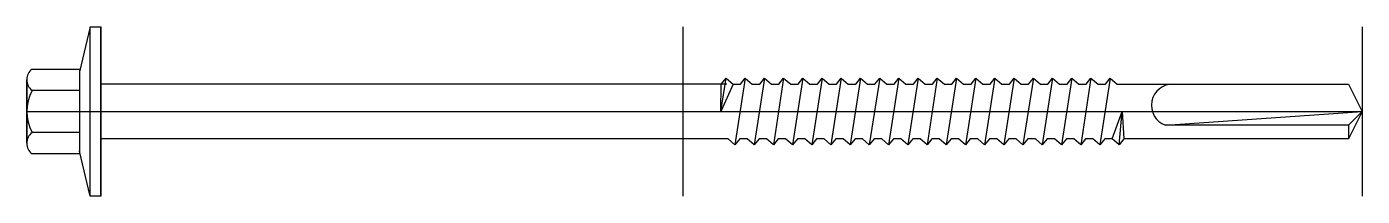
# Model space of a CAD drawing. Extents: x -7 to 119, y -8 to 8.
import ezdxf

# ---------------------------------------------------------------- set-up
doc = ezdxf.new("R2010")
doc.units = 0
doc.layers.get('0').update_dxf_attribs({"linetype": 'CONTINUOUS'})

msp = doc.modelspace()

# ---------------------------------------------------------------- linework, layer by layer
at = {"linetype": 'CONTINUOUS'}
for p, q in [((-1, 8), (-2, 3.75)), ((-1, -8), (-1, 8)), ((-1, 8), (0, 8)), ((0, -8), (0, 8)), ((0, 8), (0, -8)), ((55.01, 8), (55.01, -8)), ((119.2, 8), (119.2, -8)), ((-6.49, 4), (-2, 4)), ((-2, 4), (-2, -4)), ((-7, -2.99), (-7, 2.99)), ((-7, 2.99), (-7, -2.99)), ((59.17, 2.57), (0, 2.57)), ((58.59, 0), (59.08, 3.15)), ((58.59, 0), (58.63, 2.57)), ((59.74, 2.57), (58.59, 0)), ((58.63, 2.57), (59.08, 3.15)), ((59.08, 3.15), (59.74, 2.57)), ((59.74, 2.57), (60.45, 2.57)), ((60.89, 3.15), (59.92, -3.15)), ((60.45, 2.57), (60.89, 3.15)), ((60.89, 3.15), (61.56, 2.57)), ((61.56, 2.57), (62.26, 2.57)), ((62.71, 3.15), (61.73, -3.15)), ((62.26, 2.57), (62.71, 3.15)), ((62.71, 3.15), (63.37, 2.57)), ((63.37, 2.57), (64.08, 2.57)), ((64.52, 3.15), (63.55, -3.15)), ((64.08, 2.57), (64.52, 3.15)), ((64.52, 3.15), (65.19, 2.57)), ((65.19, 2.57), (65.89, 2.57)), ((66.34, 3.15), (65.36, -3.15)), ((65.89, 2.57), (66.34, 3.15)), ((66.34, 3.15), (67, 2.57)), ((67, 2.57), (67.71, 2.57)), ((68.15, 3.15), (67.18, -3.15)), ((67.71, 2.57), (68.15, 3.15)), ((68.15, 3.15), (68.82, 2.57)), ((68.82, 2.57), (69.52, 2.57)), ((69.97, 3.15), (68.99, -3.15)), ((69.52, 2.57), (69.97, 3.15)), ((69.97, 3.15), (70.63, 2.57)), ((70.63, 2.57), (71.34, 2.57)), ((71.78, 3.15), (70.81, -3.15)), ((71.34, 2.57), (71.78, 3.15)), ((71.78, 3.15), (72.45, 2.57)), ((72.45, 2.57), (73.15, 2.57)), ((73.6, 3.15), (72.62, -3.15)), ((73.15, 2.57), (73.6, 3.15)), ((73.6, 3.15), (74.26, 2.57)), ((74.26, 2.57), (74.97, 2.57)), ((75.41, 3.15), (74.44, -3.15)), ((74.97, 2.57), (75.41, 3.15)), ((75.41, 3.15), (76.08, 2.57)), ((76.08, 2.57), (76.78, 2.57)), ((77.23, 3.15), (76.25, -3.15)), ((76.78, 2.57), (77.23, 3.15)), ((77.23, 3.15), (77.89, 2.57)), ((77.89, 2.57), (78.6, 2.57)), ((79.04, 3.15), (78.07, -3.15)), ((78.6, 2.57), (79.04, 3.15)), ((79.04, 3.15), (79.71, 2.57)), ((79.71, 2.57), (80.41, 2.57)), ((80.86, 3.15), (79.88, -3.15)), ((80.41, 2.57), (80.86, 3.15)), ((80.86, 3.15), (81.52, 2.57)), ((81.52, 2.57), (82.23, 2.57)), ((82.67, 3.15), (81.7, -3.15)), ((82.23, 2.57), (82.67, 3.15)), ((82.67, 3.15), (83.34, 2.57)), ((83.34, 2.57), (84.04, 2.57)), ((84.49, 3.15), (83.51, -3.15)), ((84.04, 2.57), (84.49, 3.15)), ((84.49, 3.15), (85.15, 2.57)), ((85.15, 2.57), (85.86, 2.57)), ((86.3, 3.15), (85.33, -3.15)), ((85.86, 2.57), (86.3, 3.15)), ((86.3, 3.15), (86.97, 2.57)), ((86.97, 2.57), (87.67, 2.57)), ((88.12, 3.15), (87.14, -3.15)), ((87.67, 2.57), (88.12, 3.15)), ((88.12, 3.15), (88.78, 2.57)), ((88.78, 2.57), (89.49, 2.57)), ((89.93, 3.15), (88.96, -3.15)), ((89.49, 2.57), (89.93, 3.15)), ((89.93, 3.15), (90.6, 2.57)), ((90.6, 2.57), (91.3, 2.57)), ((91.75, 3.15), (90.77, -3.15)), ((91.3, 2.57), (91.75, 3.15)), ((91.75, 3.15), (92.41, 2.57)), ((92.41, 2.57), (93.12, 2.57)), ((93.56, 3.15), (92.59, -3.15)), ((93.12, 2.57), (93.56, 3.15)), ((93.56, 3.15), (94.23, 2.57)), ((94.23, 2.57), (94.93, 2.57)), ((95.38, 3.15), (94.4, -3.15)), ((94.93, 2.57), (95.38, 3.15)), ((95.38, 3.15), (96.04, 2.57)), ((96.04, 2.57), (117.91, 2.57)), ((117.91, 2.57), (119.2, 0)), ((-2, 1.99), (-6.49, 1.99)), ((-7, 0), (119.2, 0)), ((95.57, -2.58), (96.51, 0)), ((96.22, -3.15), (96.51, 0)), ((96.51, 0), (96.68, -2.58)), ((100.59, -1.29), (119.2, 0)), ((119.2, 0), (117.91, -2.58)), ((119.2, 0), (117.91, -1.29)), ((-2, -1.99), (-6.49, -1.99)), ((117.91, -1.29), (100.59, -1.29)), ((117.91, -1.29), (117.91, -2.58)), ((-1, -8), (-2, -3.75)), ((59.17, -2.58), (0, -2.58)), ((59.27, -2.58), (58.63, -2.58)), ((59.92, -3.15), (59.27, -2.58)), ((60.38, -2.58), (59.92, -3.15)), ((61.08, -2.58), (60.38, -2.58)), ((61.73, -3.15), (61.08, -2.58)), ((62.2, -2.58), (61.73, -3.15)), ((62.9, -2.58), (62.2, -2.58)), ((63.55, -3.15), (62.9, -2.58)), ((64.01, -2.58), (63.55, -3.15)), ((64.71, -2.58), (64.01, -2.58)), ((65.36, -3.15), (64.71, -2.58)), ((65.83, -2.58), (65.36, -3.15)), ((66.53, -2.58), (65.83, -2.58)), ((67.18, -3.15), (66.53, -2.58)), ((67.64, -2.58), (67.18, -3.15)), ((68.34, -2.58), (67.64, -2.58)), ((68.99, -3.15), (68.34, -2.58)), ((69.46, -2.58), (68.99, -3.15)), ((70.16, -2.58), (69.46, -2.58)), ((70.81, -3.15), (70.16, -2.58)), ((71.27, -2.58), (70.81, -3.15)), ((71.97, -2.58), (71.27, -2.58)), ((72.62, -3.15), (71.97, -2.58)), ((73.09, -2.58), (72.62, -3.15)), ((73.79, -2.58), (73.09, -2.58)), ((74.44, -3.15), (73.79, -2.58)), ((74.9, -2.58), (74.44, -3.15)), ((75.6, -2.58), (74.9, -2.58)), ((76.25, -3.15), (75.6, -2.58)), ((76.72, -2.58), (76.25, -3.15)), ((77.42, -2.58), (76.72, -2.58)), ((78.07, -3.15), (77.42, -2.58)), ((78.53, -2.58), (78.07, -3.15)), ((79.23, -2.58), (78.53, -2.58)), ((79.88, -3.15), (79.23, -2.58)), ((80.35, -2.58), (79.88, -3.15)), ((81.05, -2.58), (80.35, -2.58)), ((81.7, -3.15), (81.05, -2.58)), ((82.16, -2.58), (81.7, -3.15)), ((82.86, -2.58), (82.16, -2.58)), ((83.51, -3.15), (82.86, -2.58)), ((83.98, -2.58), (83.51, -3.15)), ((84.68, -2.58), (83.98, -2.58)), ((85.33, -3.15), (84.68, -2.58)), ((85.79, -2.58), (85.33, -3.15)), ((86.49, -2.58), (85.79, -2.58)), ((87.14, -3.15), (86.49, -2.58)), ((87.61, -2.58), (87.14, -3.15)), ((88.31, -2.58), (87.61, -2.58)), ((88.96, -3.15), (88.31, -2.58)), ((89.42, -2.58), (88.96, -3.15)), ((90.12, -2.58), (89.42, -2.58)), ((90.77, -3.15), (90.12, -2.58)), ((91.24, -2.58), (90.77, -3.15)), ((91.94, -2.58), (91.24, -2.58)), ((92.59, -3.15), (91.94, -2.58)), ((93.05, -2.58), (92.59, -3.15)), ((93.75, -2.58), (93.05, -2.58)), ((94.4, -3.15), (93.75, -2.58)), ((94.87, -2.58), (94.4, -3.15)), ((95.57, -2.58), (94.87, -2.58)), ((96.22, -3.15), (95.57, -2.58)), ((96.68, -2.58), (96.22, -3.15)), ((117.91, -2.58), (96.68, -2.58)), ((-2, -4), (-6.49, -4)), ((0, -8), (-1, -8))]:
    msp.add_line(p, q, dxfattribs=at)
for centre, radius, start, end in [((-5.75, 3), 1.25, 126.4862, 233.5138), ((101.27, 0.58), 1.99, 87.5708, 250.1521), ((-2.85, 0), 4.15, 151.3461, 208.6539), ((-5.75, -3), 1.25, 126.4862, 233.5138)]:
    msp.add_arc(centre, radius, start, end, dxfattribs=at)

doc.saveas('drawing.dxf')
